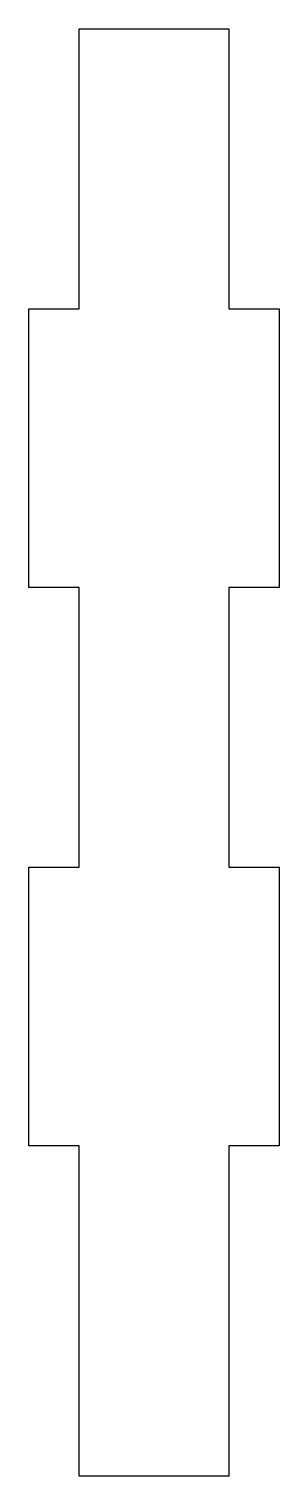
# Model space of a CAD drawing. Extents: x 185.4 to 201.3, y 0 to 92.1.
import ezdxf

# ---------------------------------------------------------------- set-up
doc = ezdxf.new("R2010")
doc.units = 0
doc.header["$MEASUREMENT"] = 0
doc.layers.add('VISIBLE', color=7, linetype='CONTINUOUS')

msp = doc.modelspace()

# ---------------------------------------------------------------- linework, layer by layer
at = {"layer": 'VISIBLE'}
for p, q in [((188.588, 92.075), (198.113, 92.075)), ((188.588, 74.27), (188.588, 92.075)), ((198.113, 92.075), (198.113, 74.27)), ((185.388, 74.27), (188.588, 74.27)), ((185.388, 56.54), (185.388, 74.27)), ((198.113, 74.27), (201.313, 74.27)), ((201.313, 74.27), (201.313, 56.54)), ((188.588, 56.54), (185.388, 56.54)), ((188.588, 38.735), (188.588, 56.54)), ((198.113, 56.54), (198.113, 38.735)), ((201.313, 56.54), (198.113, 56.54)), ((185.388, 38.735), (188.588, 38.735)), ((185.388, 21.006), (185.388, 38.735)), ((198.113, 38.735), (201.313, 38.735)), ((201.313, 38.735), (201.313, 21.006)), ((188.588, 21.006), (185.388, 21.006)), ((188.588, 0), (188.588, 21.006)), ((198.113, 21.006), (198.113, 0)), ((201.313, 21.006), (198.113, 21.006)), ((198.113, 0), (188.588, 0))]:
    msp.add_line(p, q, dxfattribs=at)

doc.saveas('drawing.dxf')
